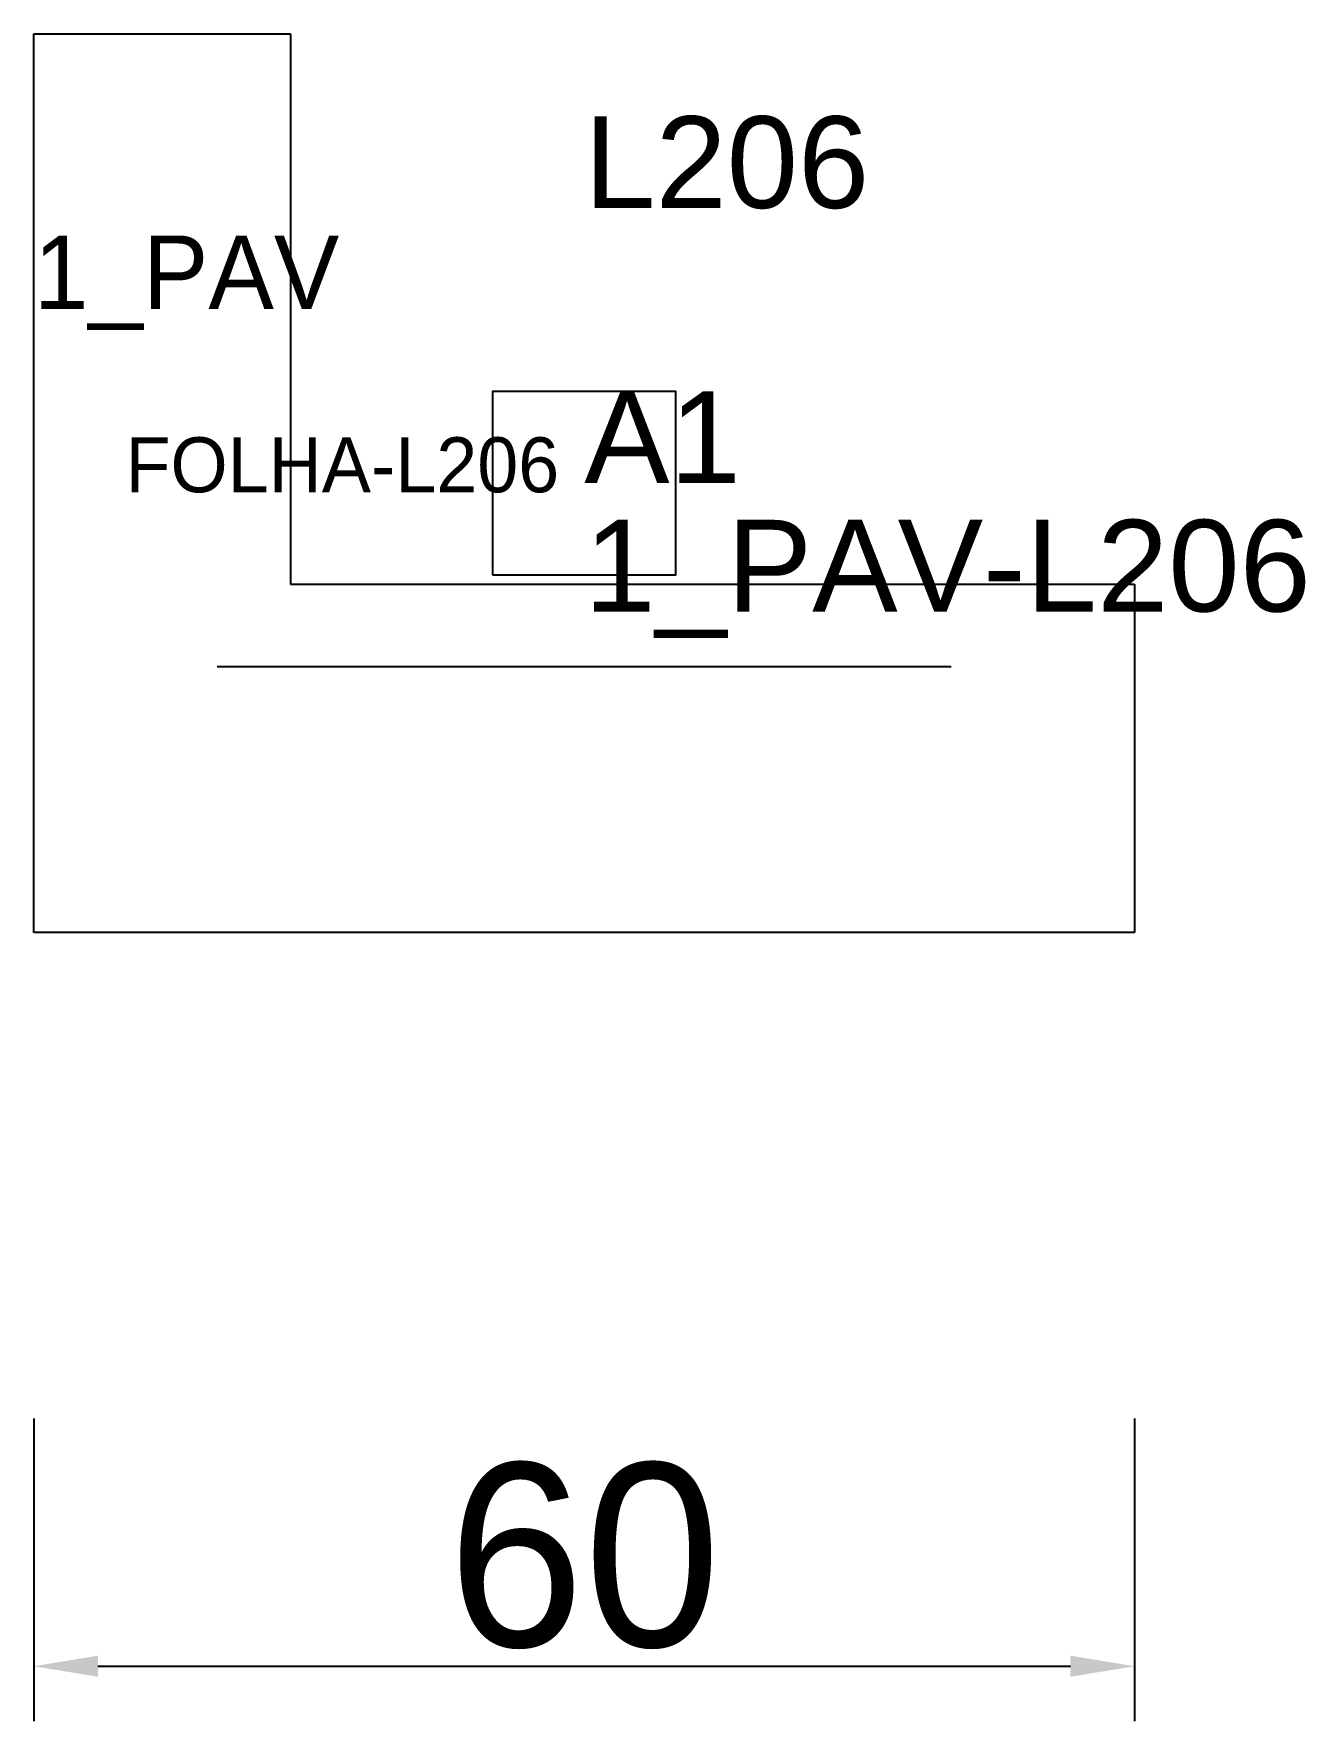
# Model space of a CAD drawing. Header units: metres. Extents: x 222.2 to 291.5, y 109.5 to 201.5.
import ezdxf

# ---------------------------------------------------------------- set-up
doc = ezdxf.new("R2010")
doc.units = ezdxf.units.M
for name, color, linetype in [('3', 3, 'CONTINUOUS'), ('AUX00', 7, 'CONTINUOUS'), ('COTA', 241, 'CONTINUOUS'), ('FOLHA', 255, 'CONTINUOUS'), ('Hachura', 251, 'CONTINUOUS'), ('NOMENCLATURA', 7, 'CONTINUOUS'), ('Nível', 160, 'CONTINUOUS'), ('Painéis', 200, 'CONTINUOUS'), ('Pilares', 5, 'CONTINUOUS'), ('SARR_2.2x7', 40, 'CONTINUOUS')]:
    doc.layers.add(name, color=color, linetype=linetype)
doc.styles.add('ARIAL', font='Arial.ttf')
doc.styles.add('STR_STANDARD', font='arial.ttf')
doc.dimstyles.new('EZ DXF', dxfattribs={"dimtxt": 10, "dimasz": 3.5, "dimexe": 3, "dimexo": 1.5, "dimgap": 1, "dimtad": 1, "dimdec": 1, "dimdsep": 46, "dimcen": 2.5, "dimazin": 3, "dimtfac": 1, "dimtmove": 0, "dimatfit": 3})

msp = doc.modelspace()

# ---------------------------------------------------------------- hatches: boundary and pattern name
at = {"layer": 'Hachura'}
h = msp.add_hatch(dxfattribs=at)
h.set_pattern_fill('ANSI31', scale=50)
h.paths.add_polyline_path([(222.2, 201.5), (236.2, 201.5), (236.2, 171.5), (282.2, 171.5), (282.2, 152.5), (222.2, 152.5)])
h = msp.add_hatch(dxfattribs=at)
h.set_pattern_fill('ANSI31', scale=50)
h.paths.add_polyline_path([(222.2, 201.5), (236.2, 201.5), (236.2, 171.5), (282.2, 171.5), (282.2, 152.5), (222.2, 152.5)])

# ---------------------------------------------------------------- linework, layer by layer
at = {"layer": 'Painéis', "color": 200}
for p, q in [((222.2, 201.5), (236.2, 201.5)), ((222.2, 152.5), (222.2, 201.5)), ((222.2, 201.5), (236.2, 201.5)), ((222.2, 152.5), (222.2, 201.5)), ((236.2, 201.5), (236.2, 171.5)), ((236.2, 201.5), (236.2, 171.5)), ((236.2, 171.5), (282.2, 171.5)), ((236.2, 171.5), (282.2, 171.5)), ((282.2, 171.5), (282.2, 152.5)), ((282.2, 171.5), (282.2, 152.5)), ((282.2, 152.5), (222.2, 152.5)), ((282.2, 152.5), (222.2, 152.5))]:
    msp.add_line(p, q, dxfattribs=at)
at = {"layer": 'Pilares'}
msp.add_lwpolyline([(247.2, 172), (257.2, 172), (257.2, 182), (247.2, 182)], close=True, dxfattribs=at)
msp.add_lwpolyline([(247.2, 172), (257.2, 172), (257.2, 182), (247.2, 182)], close=True, dxfattribs=at)
at = {"layer": 'SARR_2.2x7'}
msp.add_line((232.2, 167), (272.2, 167), dxfattribs=at)
msp.add_line((232.2, 167), (272.2, 167), dxfattribs=at)

# ---------------------------------------------------------------- texts
at = {"layer": '3', "style": 'STR_STANDARD'}
msp.add_text('A1', height=5, dxfattribs=at).set_placement((252.2, 177))
msp.add_text('A1', height=5, dxfattribs=at).set_placement((252.2, 177))
at = {"layer": 'AUX00', "style": 'STR_STANDARD'}
msp.add_text('1_PAV-L206', height=5, dxfattribs=at).set_placement((252.2, 170))
msp.add_text('1_PAV-L206', height=5, dxfattribs=at).set_placement((252.2, 170))
at = {"layer": 'FOLHA'}
msp.add_text('FOLHA-L206', height=3, dxfattribs=at).set_placement((227.2, 176.5))
msp.add_text('FOLHA-L206', height=3, dxfattribs=at).set_placement((227.2, 176.5))
at = {"layer": 'NOMENCLATURA', "insert": (252.2, 197), "char_height": 5, "attachment_point": 1, "style": 'ARIAL'}
msp.add_mtext('L206', dxfattribs=at)
msp.add_mtext('L206', dxfattribs=at)
at = {"layer": 'Nível'}
msp.add_text('1_PAV', height=4, dxfattribs=at).set_placement((222.2, 186.5))
msp.add_text('1_PAV', height=4, dxfattribs=at).set_placement((222.2, 186.5))

# ---------------------------------------------------------------- dimensions: what is measured, and where the dimension line sits
at = {"layer": 'COTA'}
msp.add_linear_dim(base=(222.2, 112.5), p1=(222.2, 127.5), p2=(282.2, 127.5), dimstyle='EZ DXF', dxfattribs=at).render()
msp.add_linear_dim(base=(222.2, 112.5), p1=(222.2, 127.5), p2=(282.2, 127.5), dimstyle='EZ DXF', dxfattribs=at).render()

doc.saveas('drawing.dxf')
